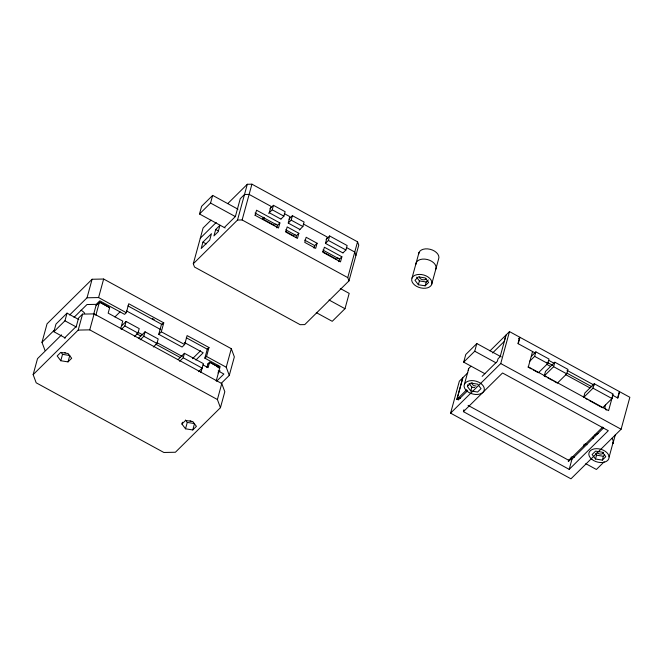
<?xml version="1.0" encoding="UTF-8"?>
<svg xmlns="http://www.w3.org/2000/svg" width="663" height="663" viewBox="0 0 663 663"><rect width="100%" height="100%" fill="white"/><g stroke="black" fill="none" stroke-linecap="round" stroke-linejoin="round"><path stroke-width="0.99" d="M64.41 338.122L76.311 326.353L78.582 318.049L82.568 314.105L94.113 313.889L221.774 383.546L224.815 391.734L220.439 407.704L175.397 452.249L163.852 452.473L36.192 382.808L33.15 374.628L37.518 358.65L61.576 334.865M45.026 350.512L41.984 342.323L47.056 323.801L92.099 279.256L103.652 279.032L231.304 348.697L234.346 356.876L229.282 375.407L221.268 383.33M65.388 338.006L53.894 331.732L55.99 324.066L67.046 313.135L78.814 319.558M53.894 331.732L64.949 320.801L67.046 313.135M60.781 360.738L57.184 355.973L60.83 352.368L68.074 353.52L71.67 358.285L68.024 361.89L60.781 360.738L62.529 354.349L61.328 352.757M68.024 361.89L69.772 355.501L62.529 354.349M33.15 374.628L78.201 330.083L82.568 314.105M69.598 315.024L87.035 297.786L92.099 279.256M93.748 313.914L96.069 305.428L99.458 302.079L108.691 307.035L109.668 307.657L108.168 313.151L122.754 321.107L120.658 328.773M78.201 330.083L89.745 329.859L94.113 313.889M87.035 297.786L98.58 297.563L103.652 279.032M95.845 315.273L99.458 302.079L109.668 307.657M74.024 317.362L87.002 304.532L96.243 304.35L99.798 300.836L124.594 314.37L126.302 312.687L128.746 303.745L163.761 322.848L161.316 331.798L158.764 334.318L182.101 347.056L184.654 344.536L187.107 335.586L208.986 347.528L206.541 356.479L204.842 358.161L220.157 366.515L218.732 367.932M121.263 329.486L124.859 325.931L126.086 321.456L139.213 328.616L137.987 333.091L134.39 336.647M140.233 339.837L143.83 336.274L145.048 331.807L158.184 338.967L156.957 343.442L153.36 346.998M158.764 334.318L161.382 324.737L162.236 323.892L162.062 324.53L127.942 305.916M225.147 227.973L199.505 213.983L201.602 206.317L212.657 195.386L238 209.218M227.732 203.624L247.299 184.273L251.923 184.181L357.548 241.821L358.766 245.095L348.978 280.88L304.765 324.597L300.148 324.679L194.516 267.04L193.298 263.766L203.093 227.989L211.066 220.108M199.505 213.983L210.561 203.052L212.657 195.386M202.944 242.111L201.196 248.501L209.699 240.097L211.447 233.708L202.944 242.111L206.218 243.893M215.699 229.497L213.95 235.887L218.202 231.685L219.95 225.296L215.699 229.497L218.152 230.84M179.623 361.327L183.22 357.771L184.438 353.296L203.408 363.647L200.897 372.565M224.309 227.517L235.357 216.586L240.255 198.701L244.506 194.491L249.122 194.408L271.01 206.35L269.261 212.74L280.93 219.105M193.298 263.766L237.511 220.05L247.299 184.273M181.927 424.038L185.574 420.433L192.825 421.585L196.422 426.35L192.767 429.955L185.524 428.804L181.927 424.038L182.424 422.215M237.511 220.05L242.128 219.959L251.923 184.181M185.524 428.804L187.273 422.414L185.474 420.027M204.842 358.161L207.461 348.572M206.906 367.534L207.909 363.871L209.607 362.189L219.818 367.758L216.204 380.96M192.767 429.955L194.516 423.566L187.273 422.414M255.139 215.309L256.54 210.204L279.885 222.942L278.485 228.047L254.998 215.235M217.373 367.169L217.895 365.255M275.99 223.986L274.557 225.412L262.88 219.039L263.368 217.257M220.439 407.704L217.398 399.524L221.774 383.546M229.282 375.407L226.232 367.227L231.304 348.697M268.639 213.353L272.236 209.798L273.454 205.323L285.131 211.688L283.905 216.163L281.029 219.005M276.803 227.848L277.499 225.296L279.885 222.942M288.322 222.992L291.198 220.141L292.424 215.674L304.093 222.039L302.875 226.514L299.278 230.069M296.005 237.346L296.469 235.647L298.847 233.293L287.178 226.92L285.778 232.033L297.447 238.398L298.847 233.293M314.005 248.153L314.701 245.592L317.088 243.238L306.14 237.271L304.748 242.385L315.687 248.352L317.088 243.238M325.525 243.288L328.4 240.445L329.627 235.97L347.13 245.525L345.912 250.001L343.036 252.843M338.81 261.686L339.506 259.125L341.884 256.772L324.381 247.224L322.98 252.33L340.484 261.885L341.884 256.772M348.978 280.88L347.76 277.606L357.548 241.821M316.292 312.613L332.238 321.315L344.992 308.701L349.186 293.369L340.285 288.513M412.021 278.037L419.016 252.479M418.361 284.742L414.98 280.258L418.411 276.861L425.24 277.946L428.621 282.43L425.19 285.828L418.361 284.742L419.414 280.905L416.588 277.167M425.19 285.828L426.234 281.999L428.298 279.96M431.58 284.651A10.343 6.622 15.3 0 0 419.215 274.399A10.343 6.622 15.3 0 0 414.607 284.982A10.343 6.622 15.3 0 0 431.58 284.651L438.566 259.092A10.343 6.622 15.3 0 0 430.154 249.296A10.343 6.622 15.3 0 0 418.66 254.169M484.902 373.725L463.686 362.147L465.782 354.481L476.83 343.55L501.278 356.893M612.181 394.982L617.891 398.098L619.64 391.709L629.85 397.286L621.107 429.234L570.959 478.819L450.6 413.14L459.343 381.192L462.741 377.827L456.799 399.549L466.752 389.703M456.964 399.383L462.907 377.661L467.805 372.821M464.44 384.242L468.633 368.901M463.686 362.147L474.733 351.216L476.83 343.55M467.39 386.463L470.829 383.065L477.65 384.15L481.04 388.634L477.6 392.032L470.78 390.946L467.39 386.463L467.912 384.54M463.42 411.657L502.529 372.979L608.303 430.701L569.194 469.371L463.42 411.657L463.943 409.734M470.78 390.946L471.824 387.109L469.006 383.371M450.6 413.14L500.747 363.548L509.491 331.599L519.701 337.177L517.952 343.567L535.406 353.089M518.242 343.724L519.991 337.334L619.35 391.551L617.601 397.941M532.546 351.531L528.345 366.863L608.584 410.646L612.786 395.314M529.613 361.327L534.651 356.346L535.87 351.871L549.005 359.039L547.779 363.506L538.422 372.755M546.014 376.899L544.265 375.938L545.483 371.471L554.84 362.222L567.967 369.39L566.741 373.857L557.392 383.106L553.887 381.2M544.265 375.938L553.613 366.697L554.84 362.222M568.473 461.407L568.937 459.699M570.909 458.498L571.382 456.79M569.194 469.371L571.987 459.152L603.628 427.867M594.23 383.72L584.874 392.968L583.655 397.435L593.004 388.186L594.23 383.72L613.192 394.071L611.974 398.538L602.617 407.786M583.664 445.884L584.128 444.185M605.634 404.48L604.847 407.355L606.247 410.165M595.515 459.011L592.125 454.528L595.565 451.13L602.394 452.216L605.775 456.708L602.344 460.105L595.515 459.011L596.567 455.183L595.44 453.683M602.344 460.105L603.388 456.268L604.764 454.909M609.164 456.865L613.358 441.533M615.33 434.795L612.927 443.588A10.343 6.622 15.3 0 0 611.941 438.301M41.984 342.323L54.341 330.116M99.939 302.262L96.069 305.428M114.906 316.955L120.036 311.892M200.292 238.208L216.196 222.486M121.835 325.657L126.086 321.456M138.617 338.171L145.048 331.807M269.916 208.828L273.454 205.323M262.88 219.039L264.322 217.621M162.062 324.53L163.761 322.848M288.886 219.171L292.424 215.674M294.96 234.337L293.518 235.763L285.438 231.354M178.007 359.669L184.438 353.296M192.502 358.708L200.558 350.735M195.883 360.026L203.209 352.774L184.273 342.448M208.986 347.528L207.287 349.21L186.278 337.749M326.088 239.476L329.627 235.97M198.585 371.678L202.182 368.122L183.22 357.771M217.945 372.904L220.083 370.791M337.997 257.824L336.555 259.25L322.549 251.6M216.751 381.084L223.879 374.031L218.21 370.932M489.99 350.884L505.935 335.122L504.187 341.511L492.592 352.973M509.491 331.599L506.101 334.948L500.159 356.677L498.037 358.774L497.333 361.335L482.125 376.369M518.574 338.743L519.991 337.334M467.639 390.698L458.224 400.004L458.92 397.452L460.545 398.33M531.618 356.072L535.87 351.871M568.191 461.191L602.7 427.063M604.208 461.771L596.41 469.479L585.785 463.677M207.909 363.871L209.235 363.208M419.414 280.905L426.234 281.999M471.824 387.109L474.749 387.573M596.567 455.183L603.388 456.268M284.303 213.602L289.971 216.693L288.223 223.083L299.9 229.456M303.405 224.028L327.174 236.998L325.425 243.387L342.937 252.943M346.359 247.465L354.746 252.048L355.965 255.321M548.956 360.481L554.376 363.44M567.014 370.344L594.114 385.128M272.236 209.798L283.905 216.163M291.198 220.141L302.875 226.514M328.4 240.445L345.912 250.001M546.942 362.23L552.859 365.462M566.94 373.145L592.134 386.894M534.651 356.346L547.779 363.506M553.613 366.697L566.741 373.857M593.004 388.186L611.974 398.538M546.42 364.153L550.588 366.424M565.531 374.578L589.979 387.921M255.056 213.047L277.499 225.296M285.695 229.763L296.469 235.647M304.607 240.081L314.701 245.592M322.873 250.05L339.506 259.125M527.922 367.029L531.419 368.935M533.176 369.888L537.552 372.283M547.762 377.852L552.138 380.239M585.462 398.422L587.269 399.408M589.075 400.394L601.714 407.297M242.128 219.959L347.76 277.606M210.561 203.052L235.315 216.561M500.747 363.548L621.107 429.234M474.733 351.216L495.957 362.802M329.047 299.999L344.992 308.701M585.247 443.812L587.02 444.782M572.5 456.426L574.266 457.395M571.987 459.152L570.387 458.274L569.683 460.826L468.061 405.375M152.357 318.505L154.156 319.483M126.575 310.955L160.836 329.652M98.58 297.563L126.302 312.687M161.316 331.798L184.654 344.536M206.541 356.479L226.232 367.227M219.818 367.758L209.607 362.189L208.099 367.683L202.994 364.899M137.987 332.271L143.075 335.047M157.156 342.73L182.342 356.479M124.859 325.931L137.987 333.091M143.83 336.274L156.957 343.442M136.628 333.729L140.796 336.008M155.739 344.163L180.187 357.506M89.745 329.859L217.398 399.524M64.949 320.801L76.444 327.074M476.125 386.032A3.448 2.204 15.3 0 1 472.006 382.609M468.277 370.6A10.343 6.622 15.3 0 1 471.277 366.291M603.38 452.323A3.448 2.204 15.3 0 1 600.86 454.097A3.448 2.204 15.3 0 1 597.073 452.439M593.02 438.666A10.343 6.622 15.3 0 1 593.377 436.975M594.396 435.508A10.343 6.622 15.3 0 1 598.117 433.627M190.911 421.055A3.448 2.204 15.3 0 1 190.032 420.839M65.289 352.774A3.448 2.204 15.3 0 1 64.477 352.426M80.985 310.201A10.343 6.622 15.3 0 1 84.682 313.267M426.11 278.617A3.448 2.204 15.3 0 1 422.397 279.67A3.448 2.204 15.3 0 1 419.472 276.968M415.867 264.396A10.343 6.622 15.3 0 1 427.362 259.523A10.343 6.622 15.3 0 1 435.773 269.319M467.025 391.187A10.343 6.622 15.3 0 0 483.99 390.855A10.343 6.622 15.3 0 0 471.633 380.603A10.343 6.622 15.3 0 0 467.025 391.187M591.761 459.252A10.343 6.622 15.3 0 0 608.725 458.929A10.343 6.622 15.3 0 0 596.369 448.669A10.343 6.622 15.3 0 0 591.761 459.252"/></g></svg>
